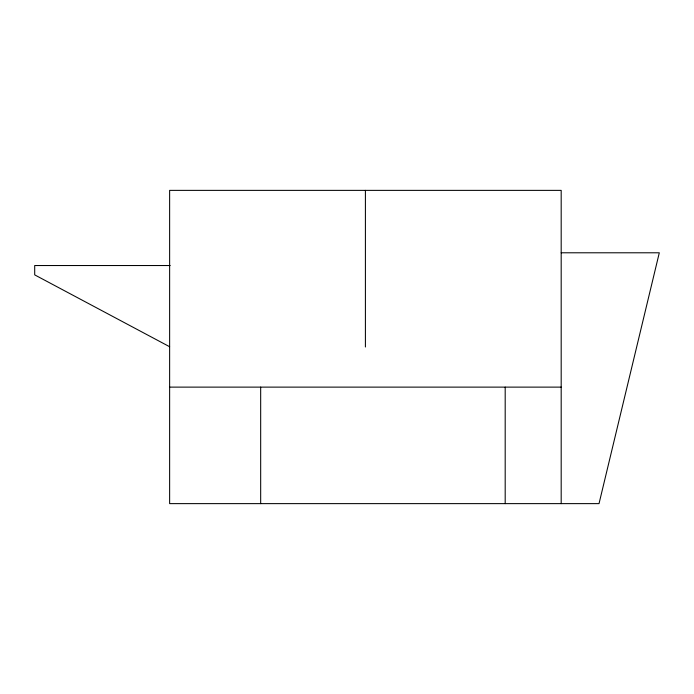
<?xml version="1.0" encoding="UTF-8"?>
<svg xmlns="http://www.w3.org/2000/svg" width="694" height="694" viewBox="0 0 694 694"><rect width="100%" height="100%" fill="white"/><g stroke="black" fill="none" stroke-linecap="round" stroke-linejoin="round"><path stroke-width="1.04" d="M561.186 252.79L659.3 252.79L599.026 503.627L169.631 503.627L169.631 190.373L561.186 190.373L561.186 503.627M170.186 265.533L34.7 265.533L34.7 274.876L169.631 346.731M169.631 387.122L561.186 387.122M505.189 387.122L505.189 503.627M365.408 190.373L365.408 347M260.675 387.122L260.675 503.627"/></g></svg>
